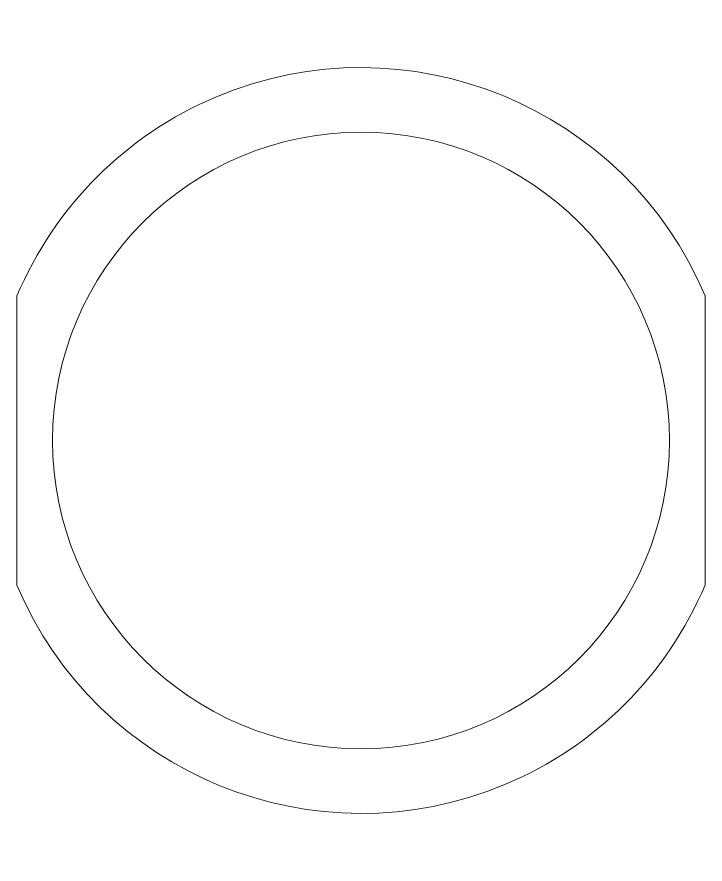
# Model space of a CAD drawing. Header units: millimetres. Extents: x -102 to 579, y -399 to 127.
# Drawn here: x 237.77 to 249.76, y 55.94 to 70.71 of the extents above; entities that cross this region are included whole.
import ezdxf

# ---------------------------------------------------------------- set-up
doc = ezdxf.new("R2010")
doc.units = ezdxf.units.MM
doc.header["$MEASUREMENT"] = 0
doc.layers.add('Layer 1', color=7, linetype='Continuous')
doc.layers.add('Layer 2', color=7, linetype='Continuous')

# ---------------------------------------------------------------- blocks, each defined once
blk = doc.blocks.new('block 35')
at = {"layer": 'Layer 1', "color": 7, "lineweight": 5, "true_color": 0xffffff}
blk.add_open_spline([(238.387, 63.329), (238.387, 66.298), (240.793, 68.704), (243.762, 68.704), (246.73, 68.704), (249.137, 66.298), (249.137, 63.329), (249.137, 60.36), (246.73, 57.954), (243.762, 57.954), (240.793, 57.954), (238.387, 60.36), (238.387, 63.329), (238.387, 63.329), (238.387, 63.329), (238.387, 63.329)], degree=3, knots=[0, 0, 0, 0, 1, 1, 1, 2, 2, 2, 3, 3, 3, 4, 4, 4, 5, 5, 5, 5], dxfattribs=at)
blk = doc.blocks.new('block 34')
at = {"layer": 'Layer 1'}
blk.add_blockref('block 35', (0, 0), dxfattribs=at)
blk = doc.blocks.new('block 205')
at = {"layer": 'Layer 2', "color": 7, "lineweight": 5, "true_color": 0xffffff}
blk.add_open_spline([(249.756, 65.849), (248.365, 69.159), (244.553, 70.715), (241.242, 69.323), (239.674, 68.664), (238.426, 67.417), (237.767, 65.849), (237.767, 65.849), (237.767, 60.809), (237.767, 60.809), (239.159, 57.499), (242.971, 55.943), (246.281, 57.335), (247.849, 57.994), (249.097, 59.241), (249.756, 60.809), (249.756, 60.809), (249.756, 65.849), (249.756, 65.849)], degree=3, knots=[0, 0, 0, 0, 1, 1, 1, 2, 2, 2, 3, 3, 3, 4, 4, 4, 5, 5, 5, 6, 6, 6, 6], dxfattribs=at)

msp = doc.modelspace()

# ---------------------------------------------------------------- block references
at = {"layer": 'Layer 1'}
msp.add_blockref('block 34', (0, 0), dxfattribs=at)
at = {"layer": 'Layer 2'}
msp.add_blockref('block 205', (0, 0), dxfattribs=at)

doc.saveas('drawing.dxf')
